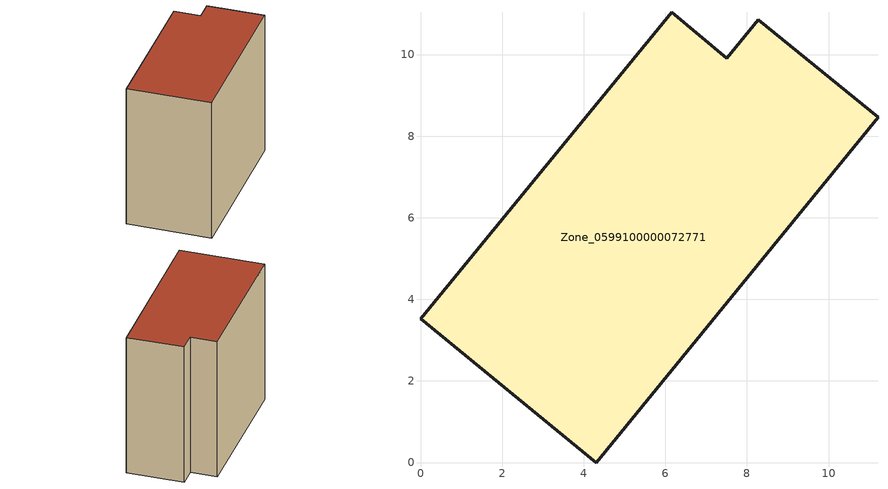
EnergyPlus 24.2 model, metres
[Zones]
Zone_0599100000072771
 floor ground (C_G): 0,3.52 6.16,11.03 7.51,9.91 8.28,10.85 11.21,8.47 4.31,0 z0
 wall outside (C_F): 6.16,11.03 0,3.52 4.31,0 11.21,8.47 8.28,10.85 7.51,9.91 6.16,11.03 z0:9.82
 roof outside (C_R): 11.21,8.47 8.28,10.85 7.51,9.91 6.16,11.03 0,3.52 4.31,0 z9.82
[BUILDING]
Pand.0599100000072771: North Axis=0; Terrain=City; Loads Convergence Tolerance Value=0.04; Temperature Convergence Tolerance Value=0.4; Solar Distribution=FullExterior; Maximum Number of Warmup Days=25; Minimum Number of Warmup Days=1
[Site:Location]
Rotterdam.The.Hague.AP_ZH_NLD Design_Conditions: Latitude=51.96; Longitude=4.45; Time Zone=1; Elevation=-4.5
[SITE:GROUNDTEMPERATURE:BUILDINGSURFACE]
18, 18, 18, 18, 18, 18, 18, 18, 18, 18, 18, 18
[MATERIAL] Thermal Absorptance=0.9; Solar Absorptance=0.7; Visible Absorptance=0.7
Name | Roughness | Thickness | Conductivity | Density | Specific Heat
G.TI.1946 | MediumSmooth | 0.15 | 1 | 540 | 1210
F.TI.1946 | Rough | 0.3 | 0.857143 | 1920 | 840
R.TI.1946 | MediumRough | 0.2 | 0.1 | 1500 | 1000
[CONSTRUCTION]
C_G: G.TI.1946
C_F: F.TI.1946
C_R: R.TI.1946
[ZONE]
Zone_0599100000072771: Type=1; Multiplier=1; Ceiling Height=Autocalculate; Volume=Autocalculate; Floor Area=autocalculate; Part of Total Floor Area=Yes
[ZONEINFILTRATION:DESIGNFLOWRATE]
Infil_Zone_0599100000072771: Zone or ZoneList or Space or SpaceList=Zone_0599100000072771; Schedule=AlwaysOn; Design Flow Rate Calculation Method=Flow/Area; Flow Rate per Floor Area=0.003; Constant Term Coefficient=1; Temperature Term Coefficient=0; Velocity Term Coefficient=0; Velocity Squared Term Coefficient=0
[HVACTEMPLATE:ZONE:IDEALLOADSAIRSYSTEM]
Zone_0599100000072771: Maximum Heating Supply Air Temperature=50; Minimum Cooling Supply Air Temperature=13; Maximum Heating Supply Air Humidity Ratio=0.0156; Minimum Cooling Supply Air Humidity Ratio=0.0077; Heating Limit=NoLimit; Cooling Limit=NoLimit; Dehumidification Control Type=ConstantSensibleHeatRatio; Cooling Sensible Heat Ratio=0.7; Dehumidification Setpoint=60; Humidification Control Type=None; Humidification Setpoint=30; Outdoor Air Method=None; Outdoor Air Flow Rate per Person=0.00944; Outdoor Air Flow Rate per Zone Floor Area=0; Outdoor Air Flow Rate per Zone=0; Demand Controlled Ventilation Type=None; Outdoor Air Economizer Type=NoEconomizer; Heat Recovery Type=None; Sensible Heat Recovery Effectiveness=0.7; Latent Heat Recovery Effectiveness=0.65
[ZONECONTROL:THERMOSTAT]
ThermostatControl_Zone_0599100000072771: Zone or ZoneList=Zone_0599100000072771; Control Type Schedule=DualSetpointControlType; Control 1=Thermostat_Zone_0599100000072771; Temperature Difference Between Cutout And Setpoint=0
[THERMOSTATSETPOINT:DUALSETPOINT]
Thermostat_Zone_0599100000072771: Heating Setpoint Temperature Schedule=HeatingSetpoint_Zone_0599100000072771; Cooling Setpoint Temperature Schedule=CoolingSetpoint_Zone_0599100000072771
[SCHEDULE:COMPACT]
HeatingSetpoint_Zone_0599100000072771: Through: 12/31, For: AllDays, Until: 24:00, 21
CoolingSetpoint_Zone_0599100000072771: Through: 12/31, For: AllDays, Until: 24:00, 24
DualSetpointControlType: Through: 12/31, For: AllDays, Until: 24:00, 4
AlwaysOn: Through: 12/31, For: AllDays, Until: 24:00, 1
